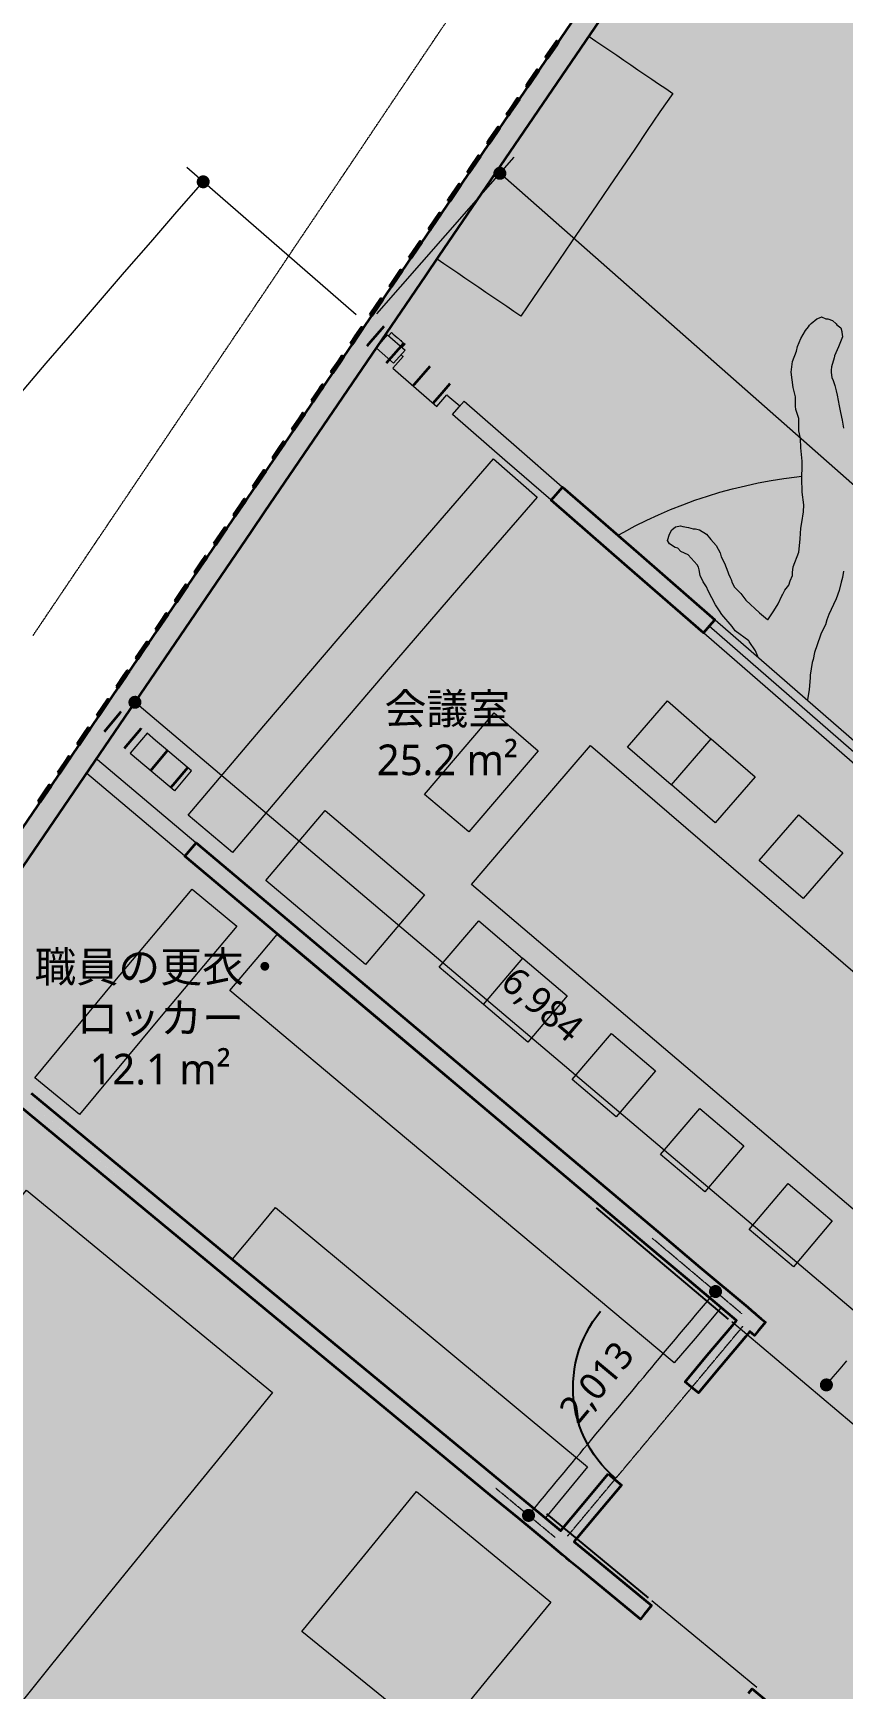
# Model space of a CAD drawing. Header units: millimetres. Extents: x -100577 to 287200, y -212120 to 238461.
# Drawn here: x 14257 to 19842, y 38824 to 50251 of the extents above; entities that cross this region are included whole.
import ezdxf

# ---------------------------------------------------------------- set-up
doc = ezdxf.new("R2010")
doc.units = ezdxf.units.MM
doc.linetypes.add('DASHED', pattern=[1.524, 1.27, -0.254])
doc.linetypes.add('PHANTOM', pattern=[6.35, 3.175, -0.635, 0.635, -0.635, 0.635, -0.635])
for name, color, linetype, lineweight in [('01_切断（構造・壁）', 7, 'Continuous', 35), ('02_切断（家具）', 8, 'Continuous', 18), ('03_切断（ガラス）', 5, 'Continuous', 13), ('06_部屋の色', 8, 'Continuous', 0), ('07_切断（建具）', 7, 'Continuous', 18), ('10_見えがかり', 7, 'Continuous', 13), ('11_見えがかり（家具）', 8, 'Continuous', 9), ('13_見えがかり（窓台・隠れた窓）', 7, 'DASHED', 9), ('20_上部（屋根の外形・梁）', 8, 'PHANTOM', 9), ('50_寸法', 3, 'Continuous', 9), ('60_部屋名・面積', 7, 'Continuous', 13)]:
    doc.layers.add(name, color=color, linetype=linetype, lineweight=lineweight)
doc.styles.add('JP', font='NotoSansCJKjp-Regular.otf')

msp = doc.modelspace()

# ---------------------------------------------------------------- hatches: boundary and pattern name
at = {"layer": '01_切断（構造・壁）'}
for points in [[(23033, 56799), (23037, 56800), (23285, 56887), (23314, 56897), (23318, 56898), (23347, 56906), (23603, 56968), (23607, 56969), (23867, 57007), (23867, 57007), (23867, 57007), (23898, 57011), (23902, 57012), (23926, 57013), (24197, 57026), (24199, 57026), (24773, 57026), (24773, 57026), (30223, 57025), (31007, 57025), (31007, 57025), (31024, 57025), (31024, 57025), (31024, 57025), (31056, 57025), (31056, 57025), (31056, 57025), (31056, 57025), (31085, 57025), (31085, 57025), (31085, 57025), (31112, 57025), (31112, 57025), (31137, 57025), (31137, 57025), (31137, 57025), (31160, 57025), (31182, 57025), (31182, 57025), (31182, 57025), (31220, 57025), (31220, 57025), (31220, 57025), (31465, 57025), (31657, 57025), (31660, 57025), (31662, 57025), (31662, 57024), (31668, 57018), (31674, 57013), (31680, 57009), (31687, 57005), (31695, 57002), (31702, 57000), (31710, 56998), (31718, 56998), (31726, 56998), (31733, 56998), (31741, 57000), (31749, 57002), (31756, 57005), (31763, 57009), (31769, 57013), (31775, 57018), (31781, 57024), (31782, 57025), (31784, 57025), (31931, 57025), (31931, 57025), (31931, 57025), (32590, 57025), (32590, 57025), (32590, 57025), (33001, 57025), (33332, 57025), (33332, 57025), (33332, 57025), (33398, 57025), (33400, 57024), (33502, 57019), (33502, 57019), (33504, 57019), (33504, 57019), (33505, 57019), (33505, 57019), (33506, 57019), (33506, 57019), (33506, 57019), (33508, 57019), (33508, 57019), (33517, 57019), (33517, 57019), (33519, 57019), (33519, 57019), (33521, 57018), (33521, 57018), (33521, 57018), (33523, 57018), (33524, 57017), (33529, 57011), (33535, 57006), (33541, 57002), (33548, 56997), (33555, 56994), (33563, 56991), (33570, 56990), (33578, 56988), (33586, 56988), (33594, 56988), (33601, 56989), (33609, 56991), (33616, 56994), (33623, 56997), (33630, 57001), (33637, 57006), (33642, 57011), (33643, 57012), (33645, 57012), (33650, 57012), (33708, 57009), (33712, 57009), (33918, 56977), (34016, 56962), (34020, 56962), (34116, 56937), (34318, 56885), (34322, 56884), (34423, 56847), (34610, 56778), (34614, 56776), (34721, 56724), (34891, 56642), (34894, 56640), (35006, 56571), (35156, 56478), (35159, 56476), (35274, 56389), (35403, 56289), (35406, 56287), (35521, 56179), (35631, 56076), (35632, 56074), (36267, 55416), (36267, 55416), (37580, 54052), (38138, 53473), (38138, 53473), (38706, 52883), (38700, 52888), (38694, 52893), (38688, 52897), (38681, 52900), (38674, 52903), (38666, 52905), (38659, 52907), (38651, 52907), (38643, 52907), (38636, 52906), (38628, 52905), (38621, 52902), (38614, 52899), (38607, 52896), (38600, 52891), (38594, 52887), (38589, 52881), (38584, 52875), (38580, 52869), (38576, 52862), (38573, 52855), (38571, 52847), (38569, 52840), (38568, 52832), (38568, 52825), (38569, 52817), (38570, 52809), (38571, 52807), (38571, 52806), (38568, 52800), (38566, 52792), (38564, 52785), (38563, 52777), (38563, 52769), (38564, 52761), (38565, 52754), (38567, 52746), (38570, 52739), (38574, 52732), (38578, 52725), (38583, 52719), (38588, 52713), (38594, 52708), (38601, 52704), (38608, 52700), (38615, 52697), (38622, 52694), (38630, 52693), (38638, 52692), (38646, 52692), (38653, 52692), (38661, 52694), (38669, 52696), (38674, 52698), (38675, 52699), (38678, 52698), (38686, 52696), (38694, 52695), (38702, 52695), (38710, 52696), (38717, 52697), (38725, 52700), (38733, 52703), (38740, 52706), (38746, 52711), (38752, 52716), (38758, 52721), (38763, 52728), (38768, 52734), (38771, 52741), (38774, 52749), (38777, 52756), (38778, 52764), (38779, 52772), (38779, 52780), (38778, 52788), (38776, 52796), (38773, 52804), (38770, 52811), (38766, 52818), (38762, 52824), (38756, 52831), (38768, 52819), (38768, 52819), (38768, 52819), (38789, 52797), (38789, 52797), (38803, 52782), (39155, 52417), (39156, 52415), (39155, 52414), (39150, 52410), (39049, 52313), (39048, 52312), (39047, 52313), (38731, 52641), (38725, 52646), (38719, 52651), (38712, 52655), (38705, 52659), (38698, 52661), (38690, 52663), (38682, 52665), (38675, 52665), (38667, 52665), (38659, 52664), (38651, 52662), (38644, 52660), (38637, 52656), (38630, 52652), (38623, 52648), (38617, 52643), (38596, 52622), (38596, 52622), (38596, 52622), (38495, 52524), (38495, 52524), (38495, 52524), (38479, 52508), (38066, 52111), (38066, 52111), (37970, 52018), (37970, 52018), (37902, 51951), (37774, 51826), (37773, 51824), (37772, 51826), (37674, 51926), (37670, 51930), (37668, 51932), (37670, 51933), (37670, 51933), (37670, 51933), (37678, 51942), (37678, 51942), (37691, 51954), (37691, 51954), (37691, 51954), (37855, 52116), (37855, 52116), (37865, 52125), (37865, 52126), (38279, 52523), (38374, 52616), (38475, 52713), (38475, 52713), (38492, 52729), (38492, 52729), (38492, 52729), (38503, 52740), (38506, 52743), (38506, 52743), (38514, 52751), (38519, 52757), (38524, 52763), (38528, 52770), (38532, 52777), (38534, 52784), (38536, 52792), (38538, 52799), (38538, 52807), (38538, 52815), (38537, 52823), (38535, 52830), (38533, 52838), (38529, 52845), (38525, 52852), (38521, 52858), (38516, 52864), (38434, 52949), (38434, 52949), (38430, 52953), (38430, 52953), (38430, 52953), (37537, 53880), (37537, 53880), (37537, 53880), (37148, 54285), (37114, 54319), (37114, 54319), (37016, 54422), (37015, 54423), (37015, 54423), (36726, 54723), (36722, 54726), (36722, 54726), (36719, 54730), (36719, 54730), (36719, 54730), (35859, 55623), (35528, 55967), (35525, 55969), (35411, 56077), (35411, 56077), (35411, 56077), (35320, 56162), (35320, 56162), (35320, 56162), (35316, 56165), (35311, 56171), (35304, 56176), (35262, 56209), (35075, 56351), (35069, 56356), (35030, 56380), (34824, 56507), (34816, 56511), (34781, 56528), (34557, 56637), (34550, 56640), (34518, 56652), (34279, 56740), (34271, 56742), (34243, 56749), (33992, 56814), (33984, 56815), (33959, 56819), (33699, 56859), (33691, 56860), (33668, 56861), (33668, 56861), (33668, 56861), (33640, 56862), (33640, 56862), (33640, 56862), (33638, 56862), (33636, 56863), (33635, 56863), (33630, 56869), (33624, 56875), (33618, 56879), (33611, 56883), (33604, 56887), (33596, 56889), (33589, 56891), (33581, 56892), (33573, 56893), (33565, 56892), (33558, 56891), (33550, 56889), (33542, 56887), (33535, 56883), (33529, 56879), (33522, 56875), (33517, 56869), (33516, 56869), (33514, 56869), (33506, 56869), (33398, 56874), (33394, 56875), (33329, 56875), (33329, 56875), (33329, 56875), (33196, 56875), (32998, 56875), (32998, 56875), (32587, 56875), (31967, 56875), (31967, 56875), (31967, 56875), (31784, 56875), (31782, 56875), (31781, 56876), (31775, 56881), (31769, 56886), (31763, 56891), (31756, 56894), (31749, 56897), (31741, 56900), (31733, 56901), (31726, 56902), (31718, 56902), (31710, 56901), (31702, 56900), (31695, 56897), (31687, 56894), (31680, 56891), (31674, 56886), (31668, 56881), (31662, 56876), (31662, 56875), (31660, 56875), (31621, 56875), (31579, 56875), (31567, 56875), (31545, 56875), (31514, 56875), (31509, 56875), (31507, 56875), (31504, 56875), (31500, 56875), (31497, 56875), (31493, 56875), (31489, 56875), (31485, 56875), (31483, 56875), (31479, 56875), (31472, 56875), (25642, 56876), (25642, 56876), (24776, 56876), (24203, 56876), (24199, 56876), (24177, 56875), (23918, 56862), (23911, 56862), (23665, 56826), (23665, 56826), (23665, 56826), (23638, 56822), (23630, 56821), (23388, 56761), (23362, 56755), (23355, 56753), (23119, 56670), (23095, 56662), (23088, 56659), (22861, 56554), (22837, 56543), (22830, 56540), (22615, 56414), (22592, 56401), (22586, 56396), (22570, 56385), (22362, 56235), (22356, 56230), (22341, 56217), (22149, 56048), (22143, 56043), (22129, 56028), (21955, 55842), (21950, 55836), (21937, 55820), (21781, 55618), (21777, 55612), (21766, 55594), (21627, 55373), (21625, 55370), (21581, 55292), (21581, 55292), (21563, 55261), (21562, 55259), (21561, 55258), (21513, 55202), (21492, 55179), (21491, 55178), (21407, 55077), (21374, 55037), (21371, 55033), (21294, 54929), (21263, 54885), (21261, 54883), (21127, 54686), (21127, 54686), (20791, 54194), (20791, 54194), (20736, 54112), (20736, 54112), (20736, 54112), (20517, 53791), (20517, 53791), (20511, 53781), (18164, 50339), (17056, 48714), (17056, 48714), (17056, 48714), (16960, 48573), (16960, 48573), (16960, 48573), (15856, 46953), (15856, 46953), (15760, 46812), (15760, 46812), (15760, 46812), (12337, 41789), (11223, 40155), (11223, 40155), (11126, 40013), (11126, 40013), (11126, 40013), (11036, 39882), (11035, 39879), (11002, 39828), (10936, 39723), (10933, 39718), (10905, 39667), (10846, 39558), (10843, 39554), (10819, 39502), (10767, 39389), (10765, 39384), (10745, 39332), (10699, 39214), (10697, 39209), (10681, 39157), (10643, 39035), (10642, 39030), (10638, 39015), (10638, 39015), (10638, 39015), (10634, 38996), (10634, 38996), (10634, 38996), (10633, 38994), (10633, 38992), (10631, 38993), (10559, 39006), (10489, 39027), (10487, 39027), (10487, 39029), (10497, 39068), (10498, 39072), (10498, 39074), (10516, 39132), (10556, 39260), (10557, 39262), (10579, 39320), (10627, 39444), (10628, 39446), (10654, 39503), (10710, 39622), (10711, 39625), (10741, 39680), (10804, 39795), (10806, 39798), (10840, 39851), (10910, 39962), (10911, 39964), (11001, 40097), (11001, 40097), (11001, 40097), (11098, 40239), (11098, 40239), (12212, 41873), (15637, 46897), (15637, 46897), (15637, 46897), (15732, 47037), (15733, 47038), (15733, 47038), (16837, 48658), (16837, 48658), (16837, 48658), (16929, 48794), (16933, 48799), (16933, 48799), (18040, 50424), (20264, 53686), (20264, 53686), (20384, 53862), (20388, 53868), (20388, 53868), (20603, 54184), (20613, 54198), (20613, 54198), (20613, 54198), (20664, 54273), (20669, 54280), (20669, 54280), (21004, 54772), (21004, 54772), (21139, 54970), (21140, 54971), (21220, 55081), (21253, 55126), (21255, 55128), (21341, 55232), (21377, 55275), (21378, 55276), (21421, 55325), (21434, 55340), (21439, 55346), (21443, 55353), (21480, 55418), (21480, 55418), (21480, 55418), (21496, 55447), (21496, 55448), (21497, 55449), (21511, 55470), (21655, 55699), (21657, 55702), (21671, 55721), (21837, 55935), (21839, 55938), (21855, 55955), (22040, 56152), (22043, 56155), (22061, 56171), (22264, 56349), (22267, 56352), (22286, 56365), (22505, 56523), (22509, 56526), (22739, 56660), (22739, 56660), (22739, 56660), (22763, 56674), (22766, 56676), (23006, 56786)], [(17792, 50085), (17794, 50090), (17853, 50176), (17868, 50197), (17879, 50189), (17880, 50189), (17866, 50167), (17807, 50081), (17804, 50077), (17794, 50084)], [(17657, 49888), (17674, 49913), (17733, 50000), (17743, 49993), (17745, 49991), (17687, 49905), (17669, 49880), (17660, 49886)], [(17522, 49691), (17540, 49716), (17598, 49802), (17608, 49796), (17611, 49794), (17552, 49708), (17535, 49682), (17525, 49689)], [(17388, 49493), (17405, 49519), (17464, 49605), (17473, 49598), (17476, 49596), (17418, 49510), (17400, 49485), (17391, 49491)], [(17271, 49321), (17329, 49407), (17339, 49401), (17342, 49399), (17283, 49313), (17267, 49289), (17266, 49288), (17266, 49288), (17266, 49288), (17266, 49287), (17254, 49295), (17253, 49296), (17254, 49296), (17254, 49296), (17254, 49297), (17254, 49297)], [(17119, 49098), (17125, 49108), (17195, 49210), (17206, 49202), (17207, 49201), (17138, 49099), (17131, 49090), (17120, 49097)], [(16984, 48901), (16991, 48910), (17060, 49012), (17071, 49004), (17072, 49004), (17003, 48902), (16996, 48892), (16985, 48900)], [(16849, 48703), (16856, 48713), (16926, 48815), (16937, 48807), (16938, 48806), (16868, 48704), (16862, 48695), (16851, 48702)], [(16715, 48506), (16721, 48515), (16791, 48617), (16802, 48610), (16803, 48609), (16734, 48507), (16727, 48497), (16716, 48505)], [(16580, 48308), (16587, 48318), (16656, 48420), (16668, 48412), (16669, 48411), (16599, 48309), (16593, 48300), (16581, 48307)], [(16446, 48111), (16454, 48123), (16479, 48160), (16522, 48222), (16533, 48215), (16534, 48214), (16492, 48152), (16466, 48114), (16458, 48102), (16454, 48105)], [(16311, 47913), (16362, 47988), (16387, 48025), (16391, 48022), (16400, 48016), (16374, 47979), (16323, 47905), (16319, 47908)], [(16176, 47716), (16227, 47790), (16242, 47812), (16242, 47812), (16253, 47827), (16257, 47825), (16265, 47819), (16254, 47803), (16254, 47803), (16240, 47782), (16189, 47707), (16185, 47710)], [(16042, 47518), (16093, 47593), (16118, 47630), (16122, 47627), (16130, 47621), (16105, 47584), (16054, 47510), (16050, 47513)], [(15907, 47321), (15958, 47395), (15974, 47419), (15974, 47419), (15983, 47432), (15987, 47430), (15996, 47424), (15987, 47410), (15986, 47410), (15970, 47387), (15920, 47312), (15916, 47315)], [(15773, 47123), (15823, 47198), (15849, 47235), (15853, 47232), (15861, 47226), (15836, 47189), (15785, 47115), (15781, 47118)], [(15638, 46926), (15689, 47000), (15706, 47026), (15706, 47026), (15714, 47037), (15718, 47035), (15727, 47029), (15719, 47017), (15719, 47017), (15701, 46992), (15651, 46917), (15646, 46920)], [(15504, 46728), (15554, 46803), (15580, 46840), (15584, 46837), (15592, 46832), (15567, 46795), (15516, 46720), (15512, 46723)], [(15369, 46531), (15420, 46606), (15438, 46633), (15438, 46633), (15445, 46643), (15449, 46640), (15457, 46634), (15451, 46624), (15451, 46624), (15432, 46597), (15381, 46523), (15377, 46525)], [(15234, 46333), (15285, 46408), (15310, 46445), (15314, 46442), (15323, 46437), (15298, 46400), (15247, 46325), (15243, 46328)], [(15100, 46136), (15151, 46211), (15170, 46240), (15171, 46240), (15176, 46248), (15180, 46245), (15188, 46239), (15183, 46231), (15183, 46231), (15163, 46202), (15112, 46128), (15108, 46130)], [(14965, 45939), (15016, 46013), (15041, 46050), (15045, 46047), (15054, 46042), (15028, 46005), (14978, 45930), (14973, 45933)], [(14831, 45741), (14881, 45816), (14903, 45847), (14903, 45847), (14907, 45853), (14911, 45850), (14919, 45844), (14915, 45838), (14915, 45838), (14894, 45807), (14843, 45733), (14839, 45735)], [(14696, 45544), (14703, 45553), (14772, 45655), (14783, 45647), (14784, 45647), (14715, 45545), (14708, 45535), (14697, 45543)], [(14561, 45346), (14612, 45421), (14637, 45458), (14641, 45455), (14650, 45449), (14625, 45412), (14574, 45338), (14570, 45340)], [(14427, 45149), (14478, 45223), (14503, 45260), (14507, 45257), (14515, 45252), (14490, 45215), (14439, 45140), (14435, 45143)], [(14292, 44951), (14343, 45026), (14368, 45063), (14372, 45060), (14381, 45054), (14355, 45017), (14305, 44943), (14300, 44946)]]:
    msp.add_hatch(color=7, dxfattribs=at).paths.add_polyline_path(points)
at = {"layer": '02_切断（家具）'}
for points in [[(16748, 42692), (15614, 43643), (15820, 43887), (15940, 44031), (17641, 42599), (19000, 41454), (18822, 41242), (18679, 41073)], [(16592, 40996), (15633, 41790), (15797, 41987), (15928, 42146), (17124, 41152), (18081, 40356), (17920, 40161), (17790, 40005)]]:
    msp.add_hatch(color=8, dxfattribs=at).paths.add_polyline_path(points)
at = {"layer": '06_部屋の色', "true_color": 0xf6e3a4}
h = msp.add_hatch(color=8, dxfattribs=at)
h.paths.add_polyline_path([(15896, 43200), (16235, 43604), (16574, 44007), (14846, 45468), (18009, 50107), (18205, 50396), (18097, 50493), (18091, 50498), (18271, 50762), (18385, 50660), (18570, 50930), (18461, 51027), (18455, 51033), (18636, 51297), (18750, 51194), (18784, 51244), (18815, 51290), (20030, 53073), (19923, 53171), (19917, 53177), (20097, 53442), (20203, 53344), (20210, 53338), (20396, 53609), (20289, 53708), (20283, 53714), (20464, 53979), (20576, 53875), (20596, 53903), (21235, 54841), (21264, 54883), (21360, 55015), (21374, 55034), (21378, 55039), (21483, 55165), (21493, 55177), (21562, 55255), (21564, 55258), (21626, 55368), (21628, 55371), (21628, 55371), (21630, 55374), (21780, 55614), (21783, 55617), (21954, 55838), (21956, 55841), (22147, 56044), (22151, 56047), (22360, 56231), (22364, 56234), (22590, 56397), (22592, 56398), (22798, 56519), (22835, 56540), (23052, 56640), (23092, 56659), (23318, 56738), (23359, 56752), (23592, 56809), (23634, 56819), (23871, 56854), (23914, 56860), (23915, 56860), (23919, 56860), (24201, 56874), (24257, 56874), (26592, 56874), (26592, 57022), (26592, 57026), (30188, 57025), (30188, 56879), (30188, 56873), (30228, 56873), (30240, 56873), (33348, 56873), (33387, 56873), (33389, 56873), (33395, 56873), (33397, 56872), (33399, 56872), (33400, 56872), (33695, 56857), (33699, 56857), (33988, 56813), (33992, 56812), (34275, 56739), (34279, 56738), (34553, 56637), (34556, 56635), (34819, 56508), (34822, 56506), (35071, 56352), (35074, 56350), (35306, 56172), (35307, 56171), (35519, 55973), (35525, 55967), (35546, 55945), (35551, 55940), (35595, 55894), (35766, 55717), (38202, 53187), (38521, 52856), (38555, 52820), (38568, 52807), (38566, 52805), (38459, 52701), (38562, 52595), (38565, 52592), (38479, 52508), (37970, 52018), (37918, 51967), (37818, 52069), (37812, 52076), (37808, 52072), (37808, 52072), (37807, 52071), (37804, 52068), (37517, 51786), (37176, 51454), (37174, 51452), (37168, 51446), (36677, 50959), (36667, 50948), (36233, 50521), (36337, 50416), (36341, 50413), (36277, 50350), (35928, 49999), (35577, 49650), (35093, 49157), (34928, 48991), (34820, 49097), (34476, 48751), (34470, 48744), (34288, 48557), (34393, 48454), (34397, 48451), (34245, 48294), (33905, 47948), (33417, 47440), (32936, 46944), (32589, 46577), (32517, 46502), (32412, 46602), (32407, 46607), (32195, 46387), (32302, 46285), (32305, 46282), (32253, 46228), (31771, 45714), (31296, 45212), (31070, 44968), (30964, 45067), (30958, 45071), (30845, 44949), (30842, 44945), (30517, 44599), (30512, 44594), (30510, 44591), (30505, 44586), (30504, 44585), (30047, 44086), (30043, 44082), (29562, 43562), (29552, 43551), (29245, 43211), (29238, 43204), (28897, 42831), (28436, 42317), (28427, 42307), (28427, 42307), (28426, 42306), (27968, 41800), (27963, 41793), (27646, 41435), (27641, 41430), (27309, 41058), (27304, 41052), (26847, 40530), (26840, 40522), (26383, 40004), (26211, 39806), (26324, 39708), (26326, 39706), (26180, 39537), (25848, 39157), (25390, 38621), (24939, 38098), (24626, 37728), (24364, 37421), (23375, 38258), (23066, 38519), (23564, 39106), (24077, 39706), (24579, 40289), (25084, 40871), (22219, 43367), (21705, 42775), (21193, 42181), (20684, 41586), (20164, 40973), (20124, 40925), (22415, 38989), (21963, 38453), (21474, 37868), (21150, 37477), (20667, 36893), (20665, 36891), (20662, 36891), (14722, 41777), (14720, 41781), (14721, 41784), (15389, 42593)])
h.paths.add_polyline_path([(31136, 49519), (31065, 49596), (30990, 49669), (30910, 49737), (30826, 49800), (30738, 49856), (30647, 49907), (30552, 49952), (30455, 49991), (30355, 50023), (30254, 50049), (30151, 50067), (30047, 50080), (29942, 50085), (29838, 50083), (29733, 50075), (29630, 50059), (29527, 50037), (29427, 50009), (29328, 49974), (29232, 49932), (29139, 49884), (29049, 49831), (28963, 49771), (28881, 49706), (28803, 49636), (28730, 49561), (28662, 49481), (28600, 49397), (28543, 49309), (28492, 49218), (28447, 49123), (28408, 49026), (28376, 48926), (28351, 48824), (28332, 48722), (28320, 48618), (28315, 48513), (28316, 48408), (28325, 48304), (28340, 48200), (28362, 48098), (28391, 47997), (28426, 47899), (28467, 47802), (28515, 47709), (28569, 47619), (28628, 47533), (28693, 47451), (28763, 47374), (28839, 47301), (28918, 47233), (29002, 47170), (29090, 47114), (29182, 47063), (29276, 47018), (29374, 46979), (29473, 46947), (29575, 46921), (29678, 46903), (29782, 46891), (29886, 46885), (29991, 46887), (30095, 46895), (30199, 46911), (30301, 46933), (30402, 46961), (30501, 46996), (30597, 47038), (30690, 47086), (30780, 47139), (30866, 47199), (30948, 47264), (31026, 47334), (31099, 47409), (31167, 47489), (31229, 47573), (31286, 47661), (31337, 47752), (31382, 47847), (31420, 47944), (31452, 48044), (31478, 48146), (31497, 48249), (31509, 48353), (31514, 48457), (31513, 48562), (31504, 48666), (31489, 48770), (31467, 48872), (31438, 48973), (31403, 49071), (31361, 49168), (31314, 49261), (31260, 49351), (31201, 49437)], flags=0)
at = {"layer": '06_部屋の色', "true_color": 0xd9d3ec}
for points in [[(20602, 41489), (20249, 41074), (19957, 40728), (14659, 45193), (14706, 45263), (14820, 45430), (16134, 47357), (16659, 48127), (22178, 43320), (21666, 42731), (21133, 42111)], [(13491, 43479), (14659, 45193), (19193, 41373), (18866, 40984), (18547, 40603), (18235, 40228), (17905, 39830)], [(10656, 39068), (10660, 39081), (10700, 39211), (10714, 39246), (10719, 39258), (10768, 39385), (10783, 39419), (10789, 39432), (10846, 39555), (10864, 39588), (10871, 39600), (10936, 39719), (10956, 39751), (10959, 39756), (10964, 39763), (11037, 39879), (11064, 39919), (11172, 40076), (11200, 40119), (11211, 40134), (11316, 40288), (11648, 40775), (11768, 40952), (12975, 42722), (13080, 42876), (13090, 42892), (13159, 42992), (13169, 43006), (13173, 43013), (13272, 43158), (13346, 43267), (13397, 43342), (13491, 43479), (19756, 38299), (19754, 38300), (19266, 37707), (19034, 37898), (18709, 37501), (18353, 37063), (18030, 36665), (17740, 36305), (17974, 36117), (17654, 35718), (17334, 35317), (19290, 33760), (18786, 33126), (18348, 32569), (17912, 32011), (17508, 31491), (16640, 32162), (16549, 32232), (15755, 32846), (13103, 34895), (12342, 35483), (12283, 35529), (11676, 35998), (11662, 36009), (11653, 36016), (11653, 36016), (11652, 36016), (11652, 36017), (11652, 36017), (11650, 36018), (11564, 36089), (11561, 36092), (11504, 36139), (11423, 36216), (11420, 36218), (11368, 36267), (11291, 36350), (11288, 36353), (11245, 36399), (11240, 36405), (11199, 36455), (11195, 36461), (11122, 36550), (11084, 36604), (11080, 36610), (11014, 36702), (10979, 36760), (10975, 36766), (10916, 36862), (10884, 36922), (10880, 36929), (10829, 37027), (10800, 37091), (10797, 37098), (10752, 37198), (10728, 37264), (10727, 37266), (10725, 37273), (10711, 37311), (10709, 37315), (10687, 37373), (10653, 37489), (10652, 37493), (10634, 37553), (10607, 37671), (10606, 37676), (10593, 37735), (10574, 37856), (10573, 37861), (10563, 37920), (10552, 38043), (10552, 38048), (10546, 38106), (10545, 38162), (10545, 38162), (10545, 38162), (10545, 38162), (10545, 38163), (10545, 38163), (10545, 38163), (10545, 38163), (10545, 38163), (10545, 38163), (10545, 38163), (10545, 38164), (10545, 38164), (10545, 38164), (10545, 38164), (10545, 38164), (10545, 38164), (10545, 38165), (10545, 38165), (10545, 38165), (10545, 38165), (10545, 38165), (10545, 38165), (10545, 38165), (10545, 38166), (10544, 38214), (10541, 38293), (10542, 38303), (10542, 38303), (10547, 38423), (10549, 38480), (10562, 38605), (10563, 38610), (10569, 38666), (10590, 38791), (10591, 38796), (10601, 38850), (10605, 38868), (10605, 38868), (10605, 38868), (10605, 38868), (10626, 38958), (10630, 38974), (10635, 38993), (10636, 38998), (10639, 39008), (10639, 39009), (10640, 39014), (10644, 39030), (10644, 39032), (10644, 39032), (10644, 39032)]]:
    msp.add_hatch(color=8, dxfattribs=at).paths.add_polyline_path(points)
at = {"layer": '06_部屋の色', "true_color": 0xe9dfcf}
msp.add_hatch(color=8, dxfattribs=at).paths.add_polyline_path([(19957, 40728), (20124, 40925), (21193, 40021), (22721, 38731), (23246, 39350), (23734, 39921), (24237, 40505), (24742, 41088), (25119, 40759), (24734, 40316), (24364, 39887), (23995, 39457), (23627, 39026), (23260, 38594), (22881, 38145), (22555, 37758), (22166, 37292), (21843, 36902), (21456, 36434), (21102, 36004), (20718, 35534), (20367, 35102), (20017, 34669), (19669, 34235), (19290, 33760), (17334, 35317), (17654, 35718), (17974, 36117), (18831, 35428), (19151, 35824), (19472, 36220), (19761, 36576), (20116, 37009), (19267, 37706), (19756, 38299), (17905, 39830), (18208, 40196), (18547, 40603), (18886, 41008), (19193, 41373)])
at = {"layer": '40_建具'}
msp.add_hatch(color=7, dxfattribs=at).paths.add_polyline_path([(18800, 40905), (18777, 40878), (18148, 41402), (18171, 41430)])
at = {"layer": '50_寸法'}
for points in [[(15465, 49197), (15459, 49191), (15452, 49186), (15444, 49182), (15435, 49180), (15426, 49180), (15418, 49182), (15409, 49185), (15402, 49190), (15396, 49196), (15391, 49203), (15387, 49211), (15385, 49220), (15385, 49229), (15387, 49238), (15390, 49246), (15395, 49253), (15401, 49259), (15408, 49264), (15416, 49268), (15425, 49270), (15434, 49270), (15442, 49268), (15451, 49265), (15458, 49260), (15464, 49254), (15469, 49247), (15473, 49239), (15475, 49230), (15475, 49221), (15473, 49213), (15470, 49205)], [(17511, 49256), (17505, 49249), (17498, 49244), (17490, 49241), (17481, 49239), (17472, 49239), (17464, 49240), (17455, 49244), (17448, 49248), (17442, 49255), (17437, 49262), (17433, 49270), (17431, 49279), (17431, 49287), (17433, 49296), (17436, 49304), (17441, 49312), (17447, 49318), (17454, 49323), (17462, 49327), (17471, 49328), (17480, 49329), (17488, 49327), (17497, 49324), (17504, 49319), (17510, 49313), (17515, 49305), (17519, 49297), (17521, 49289), (17521, 49280), (17519, 49271), (17516, 49263)], [(14994, 45605), (14988, 45598), (14981, 45593), (14973, 45590), (14964, 45588), (14955, 45588), (14946, 45589), (14938, 45593), (14931, 45598), (14924, 45604), (14919, 45611), (14916, 45619), (14914, 45628), (14914, 45636), (14916, 45645), (14919, 45653), (14924, 45661), (14930, 45667), (14937, 45672), (14945, 45676), (14954, 45677), (14963, 45678), (14971, 45676), (14979, 45673), (14987, 45668), (14993, 45662), (14998, 45655), (15002, 45646), (15003, 45638), (15004, 45629), (15002, 45620), (14999, 45612)], [(18999, 41538), (18992, 41532), (18985, 41527), (18977, 41523), (18968, 41521), (18960, 41521), (18951, 41523), (18943, 41526), (18935, 41531), (18929, 41537), (18924, 41544), (18920, 41552), (18919, 41561), (18919, 41570), (18920, 41578), (18923, 41587), (18928, 41594), (18934, 41600), (18942, 41605), (18950, 41609), (18958, 41611), (18967, 41611), (18976, 41609), (18984, 41606), (18991, 41601), (18998, 41595), (19003, 41588), (19006, 41580), (19008, 41571), (19008, 41562), (19007, 41554), (19003, 41545)], [(19763, 40894), (19757, 40887), (19750, 40882), (19742, 40879), (19733, 40877), (19724, 40877), (19716, 40878), (19707, 40882), (19700, 40886), (19694, 40892), (19689, 40900), (19685, 40908), (19683, 40916), (19683, 40925), (19685, 40934), (19688, 40942), (19693, 40950), (19699, 40956), (19706, 40961), (19714, 40964), (19723, 40966), (19732, 40966), (19740, 40965), (19749, 40962), (19756, 40957), (19762, 40951), (19767, 40943), (19771, 40935), (19773, 40927), (19773, 40918), (19771, 40909), (19768, 40901)], [(17709, 39993), (17703, 39986), (17695, 39981), (17687, 39978), (17679, 39976), (17670, 39976), (17661, 39978), (17653, 39981), (17645, 39986), (17639, 39992), (17634, 39999), (17631, 40007), (17629, 40016), (17629, 40024), (17630, 40033), (17634, 40041), (17638, 40049), (17644, 40055), (17652, 40060), (17660, 40064), (17668, 40065), (17677, 40066), (17686, 40064), (17694, 40061), (17702, 40056), (17708, 40050), (17713, 40043), (17716, 40034), (17718, 40026), (17718, 40017), (17717, 40008), (17714, 40000)]]:
    msp.add_hatch(color=7, dxfattribs=at).paths.add_polyline_path(points)

# ---------------------------------------------------------------- linework, layer by layer
at = {"layer": '01_切断（構造・壁）'}
for points in [[(12212, 41873), (15637, 46897), (15637, 46897), (15637, 46897), (15732, 47037), (15733, 47038), (15733, 47038), (16837, 48658), (16837, 48658), (16837, 48658), (16929, 48794), (16933, 48799), (16933, 48799), (18040, 50424)], [(18164, 50339), (17056, 48714), (17056, 48714), (17056, 48714), (16960, 48573), (16960, 48573), (16960, 48573), (15856, 46953), (15856, 46953), (15760, 46812), (15760, 46812), (15760, 46812), (12337, 41789)], [(17792, 50085), (17794, 50090), (17853, 50176), (17868, 50197), (17879, 50189), (17880, 50189), (17866, 50167), (17807, 50081), (17804, 50077), (17794, 50084), (17792, 50085)], [(17657, 49888), (17674, 49913), (17733, 50000), (17743, 49993), (17745, 49991), (17687, 49905), (17669, 49880), (17660, 49886), (17657, 49888)], [(17522, 49691), (17540, 49716), (17598, 49802), (17608, 49796), (17611, 49794), (17552, 49708), (17535, 49682), (17525, 49689), (17522, 49691)], [(17388, 49493), (17405, 49519), (17464, 49605), (17473, 49598), (17476, 49596), (17418, 49510), (17400, 49485), (17391, 49491), (17388, 49493)], [(17271, 49321), (17329, 49407), (17339, 49401), (17342, 49399), (17283, 49313), (17267, 49289), (17266, 49288), (17266, 49288), (17266, 49288), (17266, 49287), (17254, 49295), (17253, 49296), (17254, 49296), (17254, 49296), (17254, 49297), (17254, 49297), (17271, 49321)], [(17119, 49098), (17125, 49108), (17195, 49210), (17206, 49202), (17207, 49201), (17138, 49099), (17131, 49090), (17120, 49097), (17119, 49098)], [(16984, 48901), (16991, 48910), (17060, 49012), (17071, 49004), (17072, 49004), (17003, 48902), (16996, 48892), (16985, 48900), (16984, 48901)], [(16849, 48703), (16856, 48713), (16926, 48815), (16937, 48807), (16938, 48806), (16868, 48704), (16862, 48695), (16851, 48702), (16849, 48703)], [(16715, 48506), (16721, 48515), (16791, 48617), (16802, 48610), (16803, 48609), (16734, 48507), (16727, 48497), (16716, 48505), (16715, 48506)], [(16580, 48308), (16587, 48318), (16656, 48420), (16668, 48412), (16669, 48411), (16599, 48309), (16593, 48300), (16581, 48307), (16580, 48308)], [(16560, 48093), (16586, 48123), (16678, 48229)], [(16446, 48111), (16454, 48123), (16479, 48160), (16522, 48222), (16533, 48215), (16534, 48214), (16492, 48152), (16466, 48114), (16458, 48102), (16454, 48105), (16446, 48111)], [(16695, 47976), (16779, 48072), (16813, 48111)], [(16311, 47913), (16362, 47988), (16387, 48025), (16391, 48022), (16400, 48016), (16374, 47979), (16323, 47905), (16319, 47908), (16311, 47913)], [(16877, 47818), (16887, 47829), (16995, 47953)], [(16176, 47716), (16227, 47790), (16242, 47812), (16242, 47812), (16253, 47827), (16257, 47825), (16265, 47819), (16254, 47803), (16254, 47803), (16240, 47782), (16189, 47707), (16185, 47710), (16176, 47716)], [(17015, 47697), (17077, 47769), (17133, 47833)], [(16042, 47518), (16093, 47593), (16118, 47630), (16122, 47627), (16130, 47621), (16105, 47584), (16054, 47510), (16050, 47513), (16042, 47518)], [(15907, 47321), (15958, 47395), (15974, 47419), (15974, 47419), (15983, 47432), (15987, 47430), (15996, 47424), (15987, 47410), (15986, 47410), (15970, 47387), (15920, 47312), (15916, 47315), (15907, 47321)], [(15773, 47123), (15823, 47198), (15849, 47235), (15853, 47232), (15861, 47226), (15836, 47189), (15785, 47115), (15781, 47118), (15773, 47123)], [(17878, 47082), (17909, 47117), (18433, 46661), (18959, 46203), (18935, 46176), (18880, 46113), (18354, 46571), (17830, 47027), (17878, 47082)], [(15638, 46926), (15689, 47000), (15706, 47026), (15706, 47026), (15714, 47037), (15718, 47035), (15727, 47029), (15719, 47017), (15719, 47017), (15701, 46992), (15651, 46917), (15646, 46920), (15638, 46926)], [(15504, 46728), (15554, 46803), (15580, 46840), (15584, 46837), (15592, 46832), (15567, 46795), (15516, 46720), (15512, 46723), (15504, 46728)], [(15369, 46531), (15420, 46606), (15438, 46633), (15438, 46633), (15445, 46643), (15449, 46640), (15457, 46634), (15451, 46624), (15451, 46624), (15432, 46597), (15381, 46523), (15377, 46525), (15369, 46531)], [(15234, 46333), (15285, 46408), (15310, 46445), (15314, 46442), (15323, 46437), (15298, 46400), (15247, 46325), (15243, 46328), (15234, 46333)], [(15100, 46136), (15151, 46211), (15170, 46240), (15171, 46240), (15176, 46248), (15180, 46245), (15188, 46239), (15183, 46231), (15183, 46231), (15163, 46202), (15112, 46128), (15108, 46130), (15100, 46136)], [(14965, 45939), (15016, 46013), (15041, 46050), (15045, 46047), (15054, 46042), (15028, 46005), (14978, 45930), (14973, 45933), (14965, 45939)], [(14831, 45741), (14881, 45816), (14903, 45847), (14903, 45847), (14907, 45853), (14911, 45850), (14919, 45844), (14915, 45838), (14915, 45838), (14894, 45807), (14843, 45733), (14839, 45735), (14831, 45741)], [(14696, 45544), (14703, 45553), (14772, 45655), (14783, 45647), (14784, 45647), (14715, 45545), (14708, 45535), (14697, 45543), (14696, 45544)], [(14749, 45432), (14855, 45558), (14865, 45569)], [(14561, 45346), (14612, 45421), (14637, 45458), (14641, 45455), (14650, 45449), (14625, 45412), (14574, 45338), (14570, 45340), (14561, 45346)], [(14886, 45316), (15001, 45453), (15002, 45454)], [(14427, 45149), (14478, 45223), (14503, 45260), (14507, 45257), (14515, 45252), (14490, 45215), (14439, 45140), (14435, 45143), (14427, 45149)], [(15068, 45162), (15170, 45283), (15184, 45300)], [(15207, 45045), (15237, 45080), (15323, 45182)], [(14292, 44951), (14343, 45026), (14368, 45063), (14372, 45060), (14381, 45054), (14355, 45017), (14305, 44943), (14300, 44946), (14292, 44951)], [(15371, 44649), (15371, 44649), (15371, 44649), (15382, 44663), (16951, 43340), (18566, 41980), (18566, 41980), (18566, 41980), (18566, 41980), (18858, 41733), (19186, 41457), (19186, 41457), (19230, 41420), (19231, 41419), (19244, 41408), (19276, 41381), (19308, 41354), (19259, 41296), (19231, 41262), (19199, 41289), (19198, 41287), (19198, 41287), (19169, 41254), (18998, 41049), (18846, 40866), (18797, 40907), (18754, 40943), (18906, 41126), (19077, 41330), (19107, 41366), (18781, 41642), (18488, 41888), (16876, 43247), (15304, 44571), (15371, 44649)], [(14243, 42935), (15161, 42176), (17487, 40253), (17487, 40253), (17680, 40093), (17896, 39915), (17897, 39917), (17897, 39917), (18051, 40101), (18223, 40307)], [(18223, 40307), (18271, 40266), (18315, 40230), (18143, 40024), (17989, 39840), (17988, 39838), (18114, 39735), (18521, 39398), (18471, 39338), (18445, 39305), (18037, 39642), (17957, 39708), (17934, 39727), (17911, 39746), (17911, 39746), (17867, 39783), (17866, 39783), (17850, 39797), (17820, 39822), (17820, 39822), (17820, 39822), (17604, 40001), (17410, 40160), (17410, 40160), (17410, 40160), (15084, 42084), (14167, 42842)], [(19191, 38795), (19215, 38824), (19395, 38675)]]:
    msp.add_lwpolyline(points, dxfattribs=at)
at = {"layer": '02_切断（家具）'}
for points in [[(16748, 42692), (15614, 43643), (15820, 43887), (15940, 44031), (17641, 42599), (19000, 41454), (18822, 41242), (18679, 41073), (16748, 42692)], [(16592, 40996), (15633, 41790), (15797, 41987), (15928, 42146), (17124, 41152), (18081, 40356), (17920, 40161), (17790, 40005), (16592, 40996)]]:
    msp.add_lwpolyline(points, dxfattribs=at)
at = {"layer": '03_切断（ガラス）'}
msp.add_lwpolyline([(22178, 43320), (18919, 46158)], dxfattribs=at)
at = {"layer": '07_切断（建具）'}
for points in [[(20007, 40570), (19075, 41357)], [(19248, 38833), (18523, 39432)]]:
    msp.add_lwpolyline(points, dxfattribs=at)
at = {"layer": '10_見えがかり'}
for points in [[(16634, 48091), (16702, 48169), (16822, 48064), (16743, 47974), (16625, 48077)], [(16669, 48141), (16673, 48138)], [(16710, 48164), (16728, 48185), (16732, 48182), (16733, 48182), (16734, 48181), (16736, 48179), (16736, 48179), (16736, 48179), (16741, 48174), (16741, 48174), (16752, 48165), (16754, 48163), (16755, 48162), (16768, 48151), (16771, 48148), (16772, 48147), (16774, 48146), (16776, 48144), (16780, 48141), (16784, 48137), (16787, 48134), (16788, 48133), (16790, 48132), (16792, 48130), (16798, 48124), (16799, 48123), (16807, 48117), (16822, 48104), (16803, 48083)], [(16795, 48031), (16800, 48027), (16802, 48025), (16805, 48023), (16805, 48022), (16807, 48021), (16807, 48020), (16808, 48020), (16809, 48019), (16738, 47938), (16775, 47906), (17041, 47674), (17111, 47754), (17114, 47752), (17114, 47752), (17117, 47749), (17118, 47748), (17199, 47678)], [(17229, 47710), (17590, 47395), (17905, 47120), (17905, 47120), (17874, 47085), (17827, 47030), (17511, 47305), (17150, 47619), (17196, 47672), (17229, 47710)], [(17877, 47085), (17878, 47084)], [(18960, 46202), (22171, 43406)], [(22092, 43316), (18882, 46111)], [(15101, 45370), (15043, 45419), (14927, 45281), (15230, 45026), (15231, 45025), (15232, 45024), (15234, 45022), (15350, 45159), (15171, 45311), (15101, 45370)], [(14702, 45237), (15378, 44666), (15378, 44666), (15367, 44653), (15301, 44574), (15301, 44574), (14627, 45141), (14689, 45232), (14696, 45241), (14702, 45236), (14702, 45237)]]:
    msp.add_lwpolyline(points, dxfattribs=at)
at = {"layer": '11_見えがかり（家具）'}
for points in [[(18091, 50228), (18138, 50196), (18186, 50164), (18234, 50131), (18282, 50098), (18330, 50065), (18379, 50032), (18427, 49999), (18523, 49934), (18571, 49901), (18620, 49868), (18668, 49835), (18580, 49707), (18493, 49579), (18406, 49451), (18231, 49195), (18144, 49067), (17969, 48810), (17882, 48682), (17708, 48426), (17620, 48298), (17572, 48331), (17524, 48364), (17476, 48397), (17427, 48430), (17379, 48462), (17331, 48495), (17283, 48528), (17235, 48561), (17186, 48594), (17138, 48627), (17090, 48660), (17043, 48691)], [(18901, 46793), (18930, 46757), (18967, 46714), (18996, 46664), (19003, 46637), (19025, 46592), (19048, 46534), (19053, 46520), (19065, 46494), (19071, 46480), (19079, 46458), (19095, 46428), (19137, 46383), (19173, 46337), (19267, 46250), (19321, 46204), (19325, 46203), (19366, 46264), (19396, 46313), (19421, 46368), (19425, 46375), (19442, 46406), (19470, 46442), (19479, 46471), (19494, 46508), (19495, 46529), (19498, 46567), (19537, 46670), (19540, 46689), (19546, 46761), (19551, 46835), (19559, 46874), (19569, 46947), (19572, 46995), (19561, 47084), (19559, 47179), (19560, 47264), (19560, 47298), (19551, 47389), (19549, 47454), (19539, 47506), (19538, 47534), (19538, 47591), (19517, 47653), (19516, 47677), (19516, 47740), (19498, 47805), (19484, 47912), (19495, 47985), (19521, 48057), (19529, 48088), (19551, 48143), (19585, 48198), (19604, 48223), (19611, 48236), (19624, 48248), (19663, 48279), (19691, 48291), (19695, 48293), (19725, 48279), (19738, 48279), (19771, 48268), (19796, 48244), (19800, 48238), (19827, 48218), (19834, 48192), (19835, 48188), (19839, 48154), (19811, 48087), (19785, 48025), (19785, 48021), (19781, 48011), (19764, 47949), (19760, 47925), (19760, 47909), (19766, 47875), (19775, 47854), (19786, 47819), (19795, 47783), (19803, 47753), (19817, 47679), (19826, 47634), (19826, 47634), (19826, 47632), (19837, 47581), (19847, 47524)], [(15632, 44596), (15326, 44854), (15849, 45471), (16375, 46087), (16903, 46700), (17433, 47312), (17734, 47049), (17205, 46439), (16679, 45826), (16154, 45212), (15632, 44596)], [(18292, 46787), (18330, 46808), (18409, 46850), (18489, 46890), (18570, 46927), (18653, 46963), (18737, 46996), (18821, 47027), (18907, 47055), (18993, 47082), (19081, 47106), (19169, 47127), (19257, 47147), (19346, 47163), (19435, 47178), (19525, 47190), (19557, 47193)], [(19254, 45949), (19239, 45988), (19196, 46052), (19192, 46058), (19099, 46126), (19077, 46155), (19006, 46239), (18991, 46264), (18964, 46305), (18913, 46401), (18900, 46430), (18878, 46465), (18858, 46508), (18851, 46547), (18847, 46565), (18837, 46582), (18774, 46650), (18725, 46673), (18703, 46696), (18685, 46701), (18647, 46727), (18633, 46750), (18647, 46793), (18663, 46823), (18688, 46844), (18721, 46850), (18739, 46845), (18777, 46839), (18809, 46831), (18825, 46829), (18852, 46824), (18901, 46793)], [(19845, 46537), (19839, 46495), (19831, 46461), (19816, 46404), (19795, 46346), (19778, 46308), (19744, 46239), (19732, 46203), (19721, 46168), (19692, 46111), (19685, 46090), (19645, 45976), (19636, 45929), (19631, 45907), (19616, 45820), (19615, 45805), (19610, 45719), (19601, 45665), (19597, 45650)], [(18356, 45324), (18631, 45642), (18932, 45381)], [(17261, 44738), (16956, 44997), (17437, 45559), (17740, 45298), (17261, 44738)], [(18659, 45062), (18934, 45380), (19236, 45118), (18962, 44801), (18659, 45062)], [(17280, 44375), (17708, 44876), (18102, 45335), (20829, 42985), (20442, 42534), (20021, 42042), (17280, 44375)], [(18658, 45064), (18356, 45324)], [(16549, 43822), (15861, 44402), (16271, 44887), (16957, 44304), (16549, 43822)], [(19265, 44540), (19538, 44856), (19841, 44594), (19568, 44278), (19265, 44540)], [(14268, 43042), (14810, 43694), (15354, 44344), (15661, 44087), (15117, 43438), (14576, 42787), (14268, 43042)], [(17058, 43804), (17330, 44125), (17633, 43867)], [(17362, 43547), (17058, 43804)], [(17363, 43546), (17635, 43866), (17940, 43607), (17669, 43288), (17363, 43546)], [(17974, 43029), (18245, 43348), (18549, 43089), (18279, 42771), (17974, 43029)], [(18584, 42512), (18854, 42830), (19159, 42571), (18890, 42254), (18584, 42512)], [(19195, 41995), (19464, 42312), (19768, 42053), (19500, 41737), (19195, 41995)], [(12258, 39859), (12626, 40317), (13028, 40817), (13432, 41315), (13804, 41770), (14211, 42266), (15909, 40868), (15507, 40377), (15139, 39926), (14739, 39433), (14374, 38980), (13976, 38485), (13581, 37988), (13219, 37532), (12827, 37034), (11096, 38392), (11493, 38896), (11858, 39357), (12258, 39859)], [(16111, 39219), (16523, 39724), (16902, 40186), (17828, 39423), (17417, 38922), (17041, 38462), (16111, 39219)]]:
    msp.add_lwpolyline(points, dxfattribs=at)
at = {"layer": '13_見えがかり（窓台・隠れた窓）'}
for points in [[(19147, 41411), (18527, 41934)], [(17943, 39878), (19152, 41326)], [(17858, 39868), (17449, 40207)]]:
    msp.add_lwpolyline(points, dxfattribs=at)
at = {"layer": '20_上部（屋根の外形・梁）'}
msp.add_lwpolyline([(14256, 46093), (14439, 46365), (14468, 46408), (14680, 46723), (14892, 47038), (15104, 47353), (15316, 47668), (15529, 47983), (15741, 48298), (15953, 48613), (16061, 48775), (16274, 49091), (16487, 49407), (16699, 49724), (16912, 50040), (17125, 50357)], dxfattribs=at)
at = {"layer": '40_建具'}
for points in [[(19052, 41376), (18142, 42143)], [(18275, 40276), (18242, 40306), (18210, 40337), (18180, 40370), (18152, 40404), (18126, 40440), (18102, 40477), (18080, 40515), (18059, 40555), (18042, 40595), (18026, 40637), (18013, 40679), (18001, 40722), (17993, 40766), (17986, 40810), (17982, 40854), (17981, 40898), (17982, 40942), (17985, 40987), (17990, 41031), (17998, 41074), (18009, 41117), (18021, 41160), (18036, 41202), (18054, 41243), (18073, 41282), (18094, 41321), (18118, 41359), (18144, 41395), (18171, 41430)], [(18500, 39451), (17799, 40031)]]:
    msp.add_lwpolyline(points, dxfattribs=at)
at = {"layer": '50_寸法'}
for points in [[(16627, 48315), (17575, 49396)], [(16486, 48306), (15317, 49324)], [(26000, 41764), (17476, 49284)], [(14169, 47765), (14348, 47974), (14528, 48183), (14708, 48392), (14888, 48601), (15068, 48809), (15249, 49017), (15430, 49225)], [(20288, 41119), (14959, 45633)], [(17674, 40021), (17701, 40054), (17728, 40087), (17755, 40120), (17783, 40153), (17810, 40186), (17837, 40219), (17865, 40252), (17892, 40285), (17919, 40318), (17947, 40351), (17974, 40384), (18001, 40416), (18029, 40449), (18056, 40482), (18084, 40515), (18111, 40548), (18138, 40581), (18166, 40614), (18193, 40647), (18221, 40680), (18248, 40713), (18275, 40746), (18303, 40778), (18330, 40811), (18358, 40844), (18385, 40877), (18413, 40910), (18440, 40943), (18468, 40976), (18495, 41008), (18523, 41041), (18550, 41074), (18578, 41107), (18605, 41140), (18633, 41173), (18660, 41205), (18688, 41238), (18715, 41271), (18743, 41304), (18770, 41337), (18798, 41369), (18825, 41402), (18853, 41435), (18881, 41468), (18908, 41500), (18936, 41533), (18963, 41566)], [(19728, 40922), (19775, 40977), (19822, 41033), (19869, 41088)]]:
    msp.add_lwpolyline(points, dxfattribs=at)

# ---------------------------------------------------------------- texts
at = {"layer": '50_寸法', "char_height": 187.9, "attachment_point": 8, "style": 'JP'}
for s, insert, rotation in [('6,984', (17688, 43452), 319.7373), ('2,013', (18240, 40859), 50.147)]:
    msp.add_mtext(s, dxfattribs=dict(at, insert=insert, rotation=rotation))
at = {"layer": '60_部屋名・面積', "char_height": 211.7, "attachment_point": 5, "style": 'JP'}
for s, insert in [('会議室\\P25.2 m²', (17114, 45410)), ('職員の更衣・\\Pロッカー\\P12.1 m²', (15133, 43452))]:
    msp.add_mtext(s, dxfattribs=dict(at, insert=insert))

doc.saveas('drawing.dxf')
